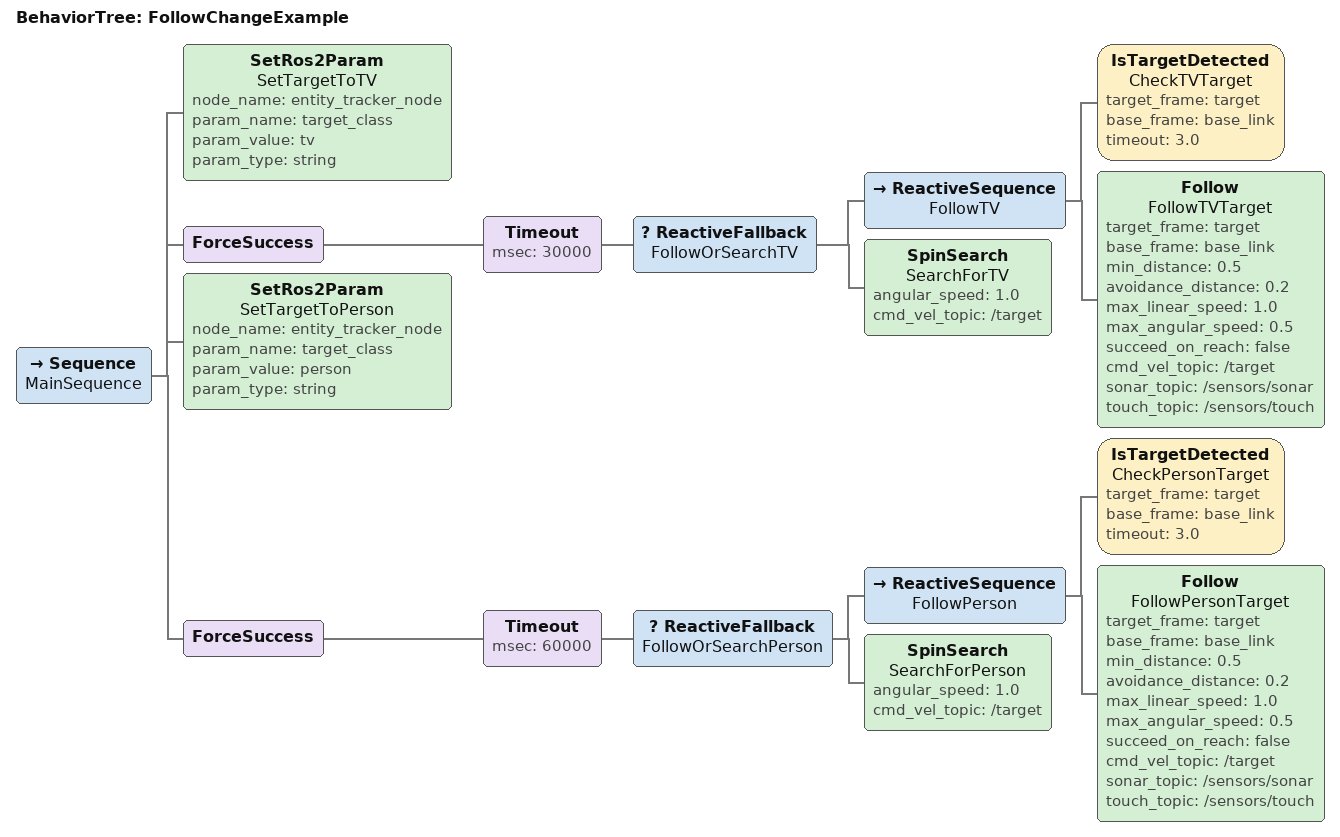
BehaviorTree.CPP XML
<?xml version="1.0"?>
<root BTCPP_format="4">

  <!--
    Behavior Tree: Change Target and Follow

    Strategy:
    - Set tracker to detect 'tv' and follow for 5 seconds
    - Switch tracker to detect 'person' and follow for 5 seconds
  -->

  <BehaviorTree ID="FollowChangeExample">

    <Sequence name="MainSequence">

      <!-- Phase 1: Set target to 'tv' -->
      <SetRos2Param
        name="SetTargetToTV"
        node_name="entity_tracker_node"
        param_name="target_class"
        param_value="tv"
        param_type="string"/>

      <!-- Follow TV for N seconds with spin search fallback -->
      <ForceSuccess>
        <Timeout msec="30000">
          <ReactiveFallback name="FollowOrSearchTV">

            <!-- Branch 1: If TV detected, follow it -->
            <ReactiveSequence name="FollowTV">
              <IsTargetDetected
                name="CheckTVTarget"
                target_frame="target"
                base_frame="base_link"
                timeout="3.0"/>

              <Follow
                name="FollowTVTarget"
                target_frame="target"
                base_frame="base_link"
                min_distance="0.5"
                avoidance_distance="0.2"
                max_linear_speed="1.0"
                max_angular_speed="0.5"
                succeed_on_reach="false"
                cmd_vel_topic="/target"
                sonar_topic="/sensors/sonar"
                touch_topic="/sensors/touch"/>
            </ReactiveSequence>

            <!-- Branch 2: If TV not detected, spin to search -->
            <SpinSearch
              name="SearchForTV"
              angular_speed="1.0"
              cmd_vel_topic="/target"/>

          </ReactiveFallback>
        </Timeout>
      </ForceSuccess>

      <!-- Phase 2: Set target to 'person' -->
      <SetRos2Param
        name="SetTargetToPerson"
        node_name="entity_tracker_node"
        param_name="target_class"
        param_value="person"
        param_type="string"/>

      <!-- Follow person for N seconds with spin search fallback -->
      <ForceSuccess>
        <Timeout msec="60000">
          <ReactiveFallback name="FollowOrSearchPerson">

            <!-- Branch 1: If person detected, follow it -->
            <ReactiveSequence name="FollowPerson">
              <IsTargetDetected
                name="CheckPersonTarget"
                target_frame="target"
                base_frame="base_link"
                timeout="3.0"/>

              <Follow
                name="FollowPersonTarget"
                target_frame="target"
                base_frame="base_link"
                min_distance="0.5"
                avoidance_distance="0.2"
                max_linear_speed="1.0"
                max_angular_speed="0.5"
                succeed_on_reach="false"
                cmd_vel_topic="/target"
                sonar_topic="/sensors/sonar"
                touch_topic="/sensors/touch"/>
            </ReactiveSequence>

            <!-- Branch 2: If person not detected, spin to search -->
            <SpinSearch
              name="SearchForPerson"
              angular_speed="1.0"
              cmd_vel_topic="/target"/>

          </ReactiveFallback>
        </Timeout>
      </ForceSuccess>

    </Sequence>

  </BehaviorTree>

</root>
